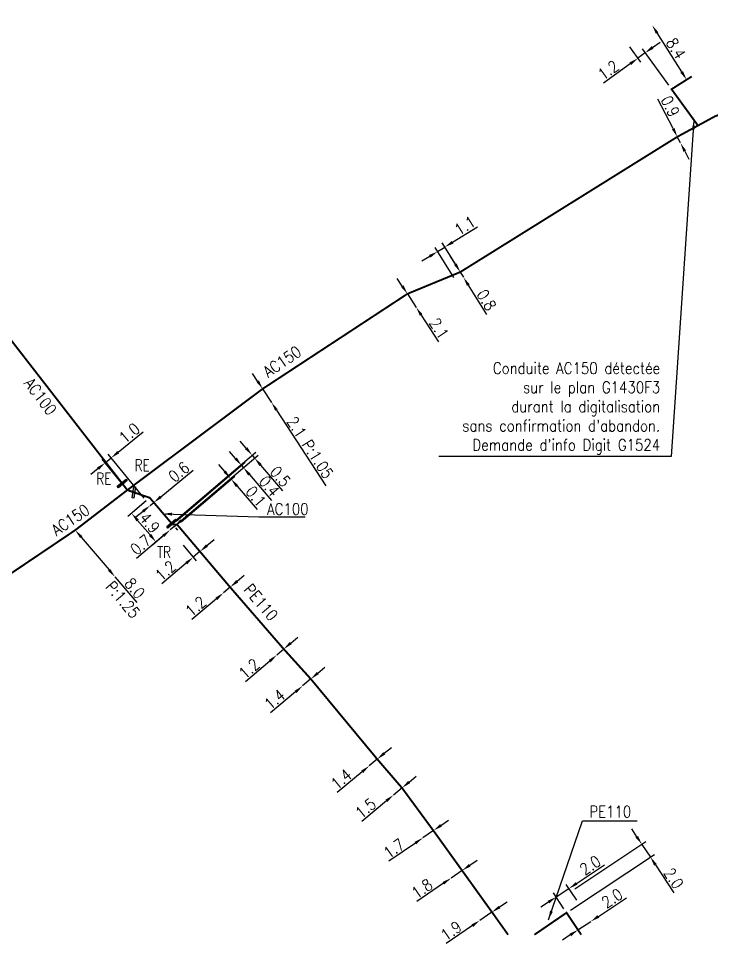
# Model space of a CAD drawing. Header units: millimetres. Extents: x 138998 to 140015, y 127998 to 129006.
# Drawn here: x 139124 to 139214.3, y 127998.9 to 128119.4 of the extents above; entities that cross this region are included whole.
import ezdxf
from ezdxf.enums import TextEntityAlignment as Align

# ---------------------------------------------------------------- set-up
doc = ezdxf.new("R2010")
doc.units = ezdxf.units.MM
doc.header["$PDMODE"] = 34
doc.linetypes.add('L_25_AP', pattern=[2000, 1000, 1000])
doc.linetypes.add('L_25_PE', pattern=[2000, 1000, 1000])
doc.layers.get('0').update_dxf_attribs({"linetype": 'CONTINUOUS'})
doc.layers.get('DEFPOINTS').update_dxf_attribs({"linetype": 'CONTINUOUS'})
doc.layers.add('L_150', color=1, linetype='CONTINUOUS')
doc.layers.add('L_340', color=7, linetype='CONTINUOUS')
doc.layers.add('L_150_NC', color=1, linetype='CONTINUOUS', plot=False)
doc.layers.add('No_Print', color=7, linetype='CONTINUOUS', plot=False)
doc.styles.add('G_ROMANS', font='ROMANS.SHX', dxfattribs={"width": 0.75})
doc.styles.get("Standard").update_dxf_attribs({"font": 'romans.shx', "width": 0.85})
doc.dimstyles.get("Standard").update_dxf_attribs({"dimtxt": 1.5, "dimasz": 1.2, "dimexe": 0.625, "dimexo": 0.625, "dimgap": 0.25, "dimtad": 1, "dimdec": 1, "dimzin": 0, "dimdsep": 46, "dimtxsty": 'Standard', "dimcen": -0.5, "dimadec": 0, "dimazin": 0, "dimtfac": 1, "dimtdec": 1, "dimtmove": 0, "dimatfit": 3, "dimfxl": 0, "dimtolj": 1, "dimtzin": 0, "dimarcsym": 0})

# ---------------------------------------------------------------- blocks, each defined once
blk = doc.blocks.new('*D119')
at = {"layer": 'DEFPOINTS', "color": 0, "linetype": 'Continuous', "transparency": 16777216}
for p in [(139151.55, 128045.29), (139150.68, 128044.55), (139150.68, 128044.55)]:
    blk.add_point(p, dxfattribs=at)
at = {"layer": 'L_150', "color": 0, "linetype": 'Continuous', "lineweight": -2, "transparency": 16777216}
for p, q in [((139152.47, 128046.07), (139153.38, 128046.84)), ((139151.55, 128045.29), (139150.68, 128044.55)), ((139149.76, 128043.77), (139146.56, 128041.07))]:
    blk.add_line(p, q, dxfattribs=at)
at = {"layer": 'L_150', "color": 0, "linetype": 'Continuous', "transparency": 16777216}
for points in [[(139152.34, 128046.22), (139152.6, 128045.91), (139151.55, 128045.29)], [(139149.63, 128043.93), (139149.89, 128043.62), (139150.68, 128044.55)]]:
    blk.add_solid(points, dxfattribs=at)
at = {"layer": 'L_150', "color": 0, "linetype": 'Continuous', "transparency": 16777216, "insert": (139147.06, 128042.79), "char_height": 1.5, "attachment_point": 5, "rotation": 40.2562}
blk.add_mtext('\\A1;1.2', dxfattribs=at)
blk = doc.blocks.new('*D120')
at = {"layer": 'DEFPOINTS', "color": 0, "linetype": 'Continuous', "transparency": 16777216}
for p in [(139173.96, 128019.13), (139172.85, 128018.21), (139172.85, 128018.21)]:
    blk.add_point(p, dxfattribs=at)
at = {"layer": 'L_150', "color": 0, "linetype": 'Continuous', "lineweight": -2, "transparency": 16777216}
for p, q in [((139174.89, 128019.9), (139175.81, 128020.67)), ((139173.96, 128019.13), (139172.85, 128018.21)), ((139171.92, 128017.44), (139168.7, 128014.77))]:
    blk.add_line(p, q, dxfattribs=at)
at = {"layer": 'L_150', "color": 0, "linetype": 'Continuous', "transparency": 16777216}
for points in [[(139174.76, 128020.05), (139175.02, 128019.75), (139173.96, 128019.13)], [(139171.8, 128017.6), (139172.05, 128017.29), (139172.85, 128018.21)]]:
    blk.add_solid(points, dxfattribs=at)
at = {"layer": 'L_150', "color": 0, "linetype": 'Continuous', "transparency": 16777216, "insert": (139169.21, 128016.49), "char_height": 1.5, "attachment_point": 5, "rotation": 39.6729}
blk.add_mtext('\\A1;1.5', dxfattribs=at)
blk = doc.blocks.new('*D121')
at = {"layer": 'DEFPOINTS', "color": 0, "linetype": 'Continuous', "transparency": 16777216}
for p in [(139178.05, 128013.57), (139176.69, 128012.63), (139176.69, 128012.63)]:
    blk.add_point(p, dxfattribs=at)
at = {"layer": 'L_150', "color": 0, "linetype": 'Continuous', "lineweight": -2, "transparency": 16777216}
for p, q in [((139179.03, 128014.25), (139180.02, 128014.93)), ((139178.05, 128013.57), (139176.69, 128012.63)), ((139175.7, 128011.95), (139172.25, 128009.57))]:
    blk.add_line(p, q, dxfattribs=at)
at = {"layer": 'L_150', "color": 0, "linetype": 'Continuous', "transparency": 16777216}
for points in [[(139178.92, 128014.41), (139179.15, 128014.09), (139178.05, 128013.57)], [(139175.59, 128012.11), (139175.81, 128011.79), (139176.69, 128012.63)]]:
    blk.add_solid(points, dxfattribs=at)
at = {"layer": 'L_150', "color": 0, "linetype": 'Continuous', "transparency": 16777216, "insert": (139172.91, 128011.24), "char_height": 1.5, "attachment_point": 5, "rotation": 34.5987}
blk.add_mtext('\\A1;1.7', dxfattribs=at)
blk = doc.blocks.new('*D122')
at = {"layer": 'DEFPOINTS', "color": 0, "linetype": 'Continuous', "transparency": 16777216}
for p in [(139185.69, 128002.94), (139184.12, 128001.87), (139184.12, 128001.87)]:
    blk.add_point(p, dxfattribs=at)
at = {"layer": 'L_150', "color": 0, "linetype": 'Continuous', "lineweight": -2, "transparency": 16777216}
for p, q in [((139186.68, 128003.62), (139187.67, 128004.29)), ((139185.69, 128002.94), (139184.12, 128001.87)), ((139183.13, 128001.19), (139179.72, 127998.86))]:
    blk.add_line(p, q, dxfattribs=at)
at = {"layer": 'L_150', "color": 0, "linetype": 'Continuous', "transparency": 16777216}
for points in [[(139186.56, 128003.78), (139186.79, 128003.45), (139185.69, 128002.94)], [(139183.01, 128001.35), (139183.24, 128001.02), (139184.12, 128001.87)]]:
    blk.add_solid(points, dxfattribs=at)
at = {"layer": 'L_150', "color": 0, "linetype": 'Continuous', "transparency": 16777216, "insert": (139180.36, 128000.51), "char_height": 1.5, "attachment_point": 5, "rotation": 34.3686}
blk.add_mtext('\\A1;1.9', dxfattribs=at)
blk = doc.blocks.new('*D123')
at = {"layer": 'DEFPOINTS', "color": 0, "linetype": 'Continuous', "transparency": 16777216}
for p in [(139181.79, 128008.37), (139180.35, 128007.38), (139180.35, 128007.38)]:
    blk.add_point(p, dxfattribs=at)
at = {"layer": 'L_150', "color": 0, "linetype": 'Continuous', "lineweight": -2, "transparency": 16777216}
for p, q in [((139182.78, 128009.05), (139183.77, 128009.72)), ((139181.79, 128008.37), (139180.35, 128007.38)), ((139179.36, 128006.7), (139175.9, 128004.34))]:
    blk.add_line(p, q, dxfattribs=at)
at = {"layer": 'L_150', "color": 0, "linetype": 'Continuous', "transparency": 16777216}
for points in [[(139182.67, 128009.21), (139182.89, 128008.88), (139181.79, 128008.37)], [(139179.24, 128006.87), (139179.47, 128006.54), (139180.35, 128007.38)]]:
    blk.add_solid(points, dxfattribs=at)
at = {"layer": 'L_150', "color": 0, "linetype": 'Continuous', "transparency": 16777216, "insert": (139176.57, 128006.01), "char_height": 1.5, "attachment_point": 5, "rotation": 34.3686}
blk.add_mtext('\\A1;1.8', dxfattribs=at)
blk = doc.blocks.new('*D124')
at = {"layer": 'DEFPOINTS', "color": 0, "linetype": 'Continuous', "transparency": 16777216}
for p in [(139205.23, 128011.78), (139195.98, 128005.65), (139195.41, 128002.87)]:
    blk.add_point(p, dxfattribs=at)
at = {"layer": 'L_150', "color": 0, "linetype": 'Continuous', "lineweight": -2, "transparency": 16777216}
for p, q in [((139204.57, 128012.78), (139203.9, 128013.78)), ((139196.5, 128005.99), (139205.75, 128012.13)), ((139205.23, 128011.78), (139206.34, 128010.11)), ((139195.93, 128003.22), (139206.86, 128010.46)), ((139207, 128009.11), (139209.41, 128005.47))]:
    blk.add_line(p, q, dxfattribs=at)
at = {"layer": 'L_150', "color": 0, "linetype": 'Continuous', "transparency": 16777216}
for points in [[(139204.73, 128012.89), (139204.4, 128012.67), (139205.23, 128011.78)], [(139207.17, 128009.23), (139206.83, 128009), (139206.34, 128010.11)]]:
    blk.add_solid(points, dxfattribs=at)
at = {"layer": 'L_150', "color": 0, "linetype": 'Continuous', "transparency": 16777216, "insert": (139209.37, 128007.35), "char_height": 1.5, "attachment_point": 5, "rotation": 303.547}
blk.add_mtext('\\A1;2.0', dxfattribs=at)
blk = doc.blocks.new('*D128')
at = {"layer": 'DEFPOINTS', "color": 0, "linetype": 'Continuous', "transparency": 16777216}
for p in [(139141.13, 128055.94), (139141.13, 128055.94), (139141.59, 128056.32)]:
    blk.add_point(p, dxfattribs=at)
at = {"layer": 'L_150', "color": 0, "linetype": 'Continuous', "lineweight": -2, "transparency": 16777216}
for p, q in [((139142.52, 128057.08), (139146.74, 128060.54)), ((139141.13, 128055.94), (139141.59, 128056.32)), ((139140.2, 128055.17), (139139.27, 128054.41))]:
    blk.add_line(p, q, dxfattribs=at)
at = {"layer": 'L_150', "color": 0, "linetype": 'Continuous', "transparency": 16777216}
for points in [[(139142.39, 128057.23), (139142.64, 128056.92), (139141.59, 128056.32)], [(139140.07, 128055.33), (139140.32, 128055.02), (139141.13, 128055.94)]]:
    blk.add_solid(points, dxfattribs=at)
at = {"layer": 'L_150', "color": 0, "linetype": 'Continuous', "transparency": 16777216, "insert": (139144.88, 128060.31), "char_height": 1.5, "attachment_point": 5, "rotation": 39.3697}
blk.add_mtext('\\A1;0.6', dxfattribs=at)
blk = doc.blocks.new('*D129')
at = {"layer": 'DEFPOINTS', "color": 0, "linetype": 'Continuous', "transparency": 16777216}
for p in [(139145.01, 128051.24), (139145.88, 128051.99), (139146.74, 128049.2)]:
    blk.add_point(p, dxfattribs=at)
at = {"layer": 'L_150', "color": 0, "linetype": 'Continuous', "lineweight": -2, "transparency": 16777216}
for p, q in [((139146.29, 128051.51), (139148.02, 128049.46)), ((139148.53, 128050.71), (139149.45, 128051.49)), ((139145.41, 128050.77), (139147.14, 128048.72)), ((139147.62, 128049.94), (139146.74, 128049.2)), ((139145.82, 128048.42), (139142.63, 128045.71))]:
    blk.add_line(p, q, dxfattribs=at)
at = {"layer": 'L_150', "color": 0, "linetype": 'Continuous', "transparency": 16777216}
for points in [[(139148.4, 128050.87), (139148.66, 128050.56), (139147.62, 128049.94)], [(139145.7, 128048.57), (139145.95, 128048.27), (139146.74, 128049.2)]]:
    blk.add_solid(points, dxfattribs=at)
at = {"layer": 'L_150', "color": 0, "linetype": 'Continuous', "transparency": 16777216, "insert": (139143.12, 128047.44), "char_height": 1.5, "attachment_point": 5, "rotation": 40.2562}
blk.add_mtext('\\A1;1.2', dxfattribs=at)
blk = doc.blocks.new('*D130')
at = {"layer": 'DEFPOINTS', "color": 0, "linetype": 'Continuous', "transparency": 16777216}
for p in [(139151.62, 128059.45), (139144.67, 128053.42), (139143.73, 128052.75)]:
    blk.add_point(p, dxfattribs=at)
at = {"layer": 'L_150', "color": 0, "linetype": 'Continuous', "lineweight": -2, "transparency": 16777216}
for p, q in [((139150.84, 128060.37), (139150.06, 128061.28)), ((139144.21, 128053.15), (139152.1, 128059.86)), ((139145.15, 128053.82), (139152.16, 128059.78)), ((139151.62, 128059.45), (139151.68, 128059.38)), ((139152.46, 128058.46), (139155.06, 128055.41))]:
    blk.add_line(p, q, dxfattribs=at)
at = {"layer": 'L_150', "color": 0, "linetype": 'Continuous', "transparency": 16777216}
for points in [[(139150.99, 128060.5), (139150.69, 128060.24), (139151.62, 128059.45)], [(139152.61, 128058.59), (139152.31, 128058.33), (139151.68, 128059.38)]]:
    blk.add_solid(points, dxfattribs=at)
at = {"layer": 'L_150', "color": 0, "linetype": 'Continuous', "transparency": 16777216, "insert": (139154.91, 128057.13), "char_height": 1.5, "attachment_point": 5, "rotation": 310.369}
blk.add_mtext('\\A1;0.1', dxfattribs=at)
blk = doc.blocks.new('*D131')
at = {"layer": 'DEFPOINTS', "color": 0, "linetype": 'Continuous', "transparency": 16777216}
for p in [(139153.29, 128060.87), (139144.03, 128053.5), (139143.73, 128052.75)]:
    blk.add_point(p, dxfattribs=at)
at = {"layer": 'L_150', "color": 0, "linetype": 'Continuous', "lineweight": -2, "transparency": 16777216}
for p, q in [((139152.27, 128062.08), (139151.49, 128062.99)), ((139144.21, 128053.15), (139153.77, 128061.28)), ((139144.51, 128053.9), (139153.52, 128061.57)), ((139153.04, 128061.16), (139153.29, 128060.87)), ((139154.07, 128059.96), (139156.94, 128056.58))]:
    blk.add_line(p, q, dxfattribs=at)
at = {"layer": 'L_150', "color": 0, "linetype": 'Continuous', "transparency": 16777216}
for points in [[(139152.42, 128062.2), (139152.11, 128061.95), (139153.04, 128061.16)], [(139154.22, 128060.09), (139153.91, 128059.83), (139153.29, 128060.87)]]:
    blk.add_solid(points, dxfattribs=at)
at = {"layer": 'L_150', "color": 0, "linetype": 'Continuous', "transparency": 16777216, "insert": (139156.65, 128058.46), "char_height": 1.5, "attachment_point": 5, "rotation": 310.369}
blk.add_mtext('\\A1;0.4', dxfattribs=at)
blk = doc.blocks.new('*D132')
at = {"layer": 'DEFPOINTS', "color": 0, "linetype": 'Continuous', "transparency": 16777216}
for p in [(139154.75, 128062.11), (139143.94, 128053.58), (139143.73, 128052.75)]:
    blk.add_point(p, dxfattribs=at)
at = {"layer": 'L_340', "color": 0, "linetype": 'Continuous', "lineweight": -2, "transparency": 16777216}
for p, q in [((139153.64, 128063.41), (139152.87, 128064.32)), ((139144.42, 128053.99), (139154.9, 128062.9)), ((139144.21, 128053.15), (139155.22, 128062.52)), ((139154.42, 128062.5), (139154.75, 128062.11)), ((139155.52, 128061.2), (139158.36, 128057.87))]:
    blk.add_line(p, q, dxfattribs=at)
at = {"layer": 'L_340', "color": 0, "linetype": 'Continuous', "transparency": 16777216}
for points in [[(139153.8, 128063.54), (139153.49, 128063.28), (139154.42, 128062.5)], [(139155.68, 128061.33), (139155.37, 128061.07), (139154.75, 128062.11)]]:
    blk.add_solid(points, dxfattribs=at)
at = {"layer": 'L_340', "color": 0, "linetype": 'Continuous', "transparency": 16777216, "insert": (139158.09, 128059.72), "char_height": 1.5, "attachment_point": 5, "rotation": 310.369}
blk.add_mtext('\\A1;0.5', dxfattribs=at)
blk = doc.blocks.new('*D133')
at = {"layer": 'DEFPOINTS', "color": 0, "linetype": 'Continuous', "transparency": 16777216}
for p in [(139157.63, 128036.45), (139157.63, 128036.45), (139158.54, 128037.23)]:
    blk.add_point(p, dxfattribs=at)
at = {"layer": 'L_150', "color": 0, "linetype": 'Continuous', "lineweight": -2, "transparency": 16777216}
for p, q in [((139159.45, 128038.01), (139160.36, 128038.79)), ((139158.54, 128037.23), (139157.63, 128036.45)), ((139156.72, 128035.67), (139153.54, 128032.94))]:
    blk.add_line(p, q, dxfattribs=at)
at = {"layer": 'L_150', "color": 0, "linetype": 'Continuous', "transparency": 16777216}
for points in [[(139159.32, 128038.16), (139159.58, 128037.86), (139158.54, 128037.23)], [(139156.59, 128035.82), (139156.85, 128035.51), (139157.63, 128036.45)]]:
    blk.add_solid(points, dxfattribs=at)
at = {"layer": 'L_150', "color": 0, "linetype": 'Continuous', "transparency": 16777216, "insert": (139154.02, 128034.67), "char_height": 1.5, "attachment_point": 5, "rotation": 40.6332}
blk.add_mtext('\\A1;1.2', dxfattribs=at)
blk = doc.blocks.new('*D134')
at = {"layer": 'DEFPOINTS', "color": 0, "linetype": 'Continuous', "transparency": 16777216}
for p in [(139162.07, 128033.33), (139161, 128032.42), (139161, 128032.42)]:
    blk.add_point(p, dxfattribs=at)
at = {"layer": 'L_150', "color": 0, "linetype": 'Continuous', "lineweight": -2, "transparency": 16777216}
for p, q in [((139162.99, 128034.1), (139163.9, 128034.87)), ((139162.07, 128033.33), (139161, 128032.42)), ((139160.08, 128031.65), (139156.83, 128028.91))]:
    blk.add_line(p, q, dxfattribs=at)
at = {"layer": 'L_150', "color": 0, "linetype": 'Continuous', "transparency": 16777216}
for points in [[(139162.86, 128034.25), (139163.11, 128033.95), (139162.07, 128033.33)], [(139159.95, 128031.8), (139160.21, 128031.5), (139161, 128032.42)]]:
    blk.add_solid(points, dxfattribs=at)
at = {"layer": 'L_150', "color": 0, "linetype": 'Continuous', "transparency": 16777216, "insert": (139157.35, 128030.66), "char_height": 1.5, "attachment_point": 5, "rotation": 40.0876}
blk.add_mtext('\\A1;1.4', dxfattribs=at)
blk = doc.blocks.new('*D135')
at = {"layer": 'DEFPOINTS', "color": 0, "linetype": 'Continuous', "transparency": 16777216}
for p in [(139169.69, 128022.01), (139169.69, 128022.01), (139170.73, 128022.88)]:
    blk.add_point(p, dxfattribs=at)
at = {"layer": 'L_150', "color": 0, "linetype": 'Continuous', "lineweight": -2, "transparency": 16777216}
for p, q in [((139171.65, 128023.65), (139172.57, 128024.41)), ((139170.73, 128022.88), (139169.69, 128022.01)), ((139168.77, 128021.25), (139165.5, 128018.53))]:
    blk.add_line(p, q, dxfattribs=at)
at = {"layer": 'L_150', "color": 0, "linetype": 'Continuous', "transparency": 16777216}
for points in [[(139171.52, 128023.8), (139171.78, 128023.49), (139170.73, 128022.88)], [(139168.64, 128021.4), (139168.9, 128021.09), (139169.69, 128022.01)]]:
    blk.add_solid(points, dxfattribs=at)
at = {"layer": 'L_150', "color": 0, "linetype": 'Continuous', "transparency": 16777216, "insert": (139166.03, 128020.27), "char_height": 1.5, "attachment_point": 5, "rotation": 39.7721}
blk.add_mtext('\\A1;1.4', dxfattribs=at)
blk = doc.blocks.new('*D136')
at = {"layer": 'DEFPOINTS', "color": 0, "linetype": 'Continuous', "transparency": 16777216}
for p in [(139195.72, 128006.02), (139197.08, 128003.98), (139195.41, 128002.87)]:
    blk.add_point(p, dxfattribs=at)
at = {"layer": 'L_150', "color": 0, "linetype": 'Continuous', "lineweight": -2, "transparency": 16777216}
for p, q in [((139196.72, 128006.69), (139200.37, 128009.1)), ((139196.74, 128004.5), (139195.38, 128006.55)), ((139195.07, 128003.39), (139193.71, 128005.44)), ((139194.06, 128004.92), (139195.72, 128006.02)), ((139193.06, 128004.26), (139192.06, 128003.59))]:
    blk.add_line(p, q, dxfattribs=at)
at = {"layer": 'L_150', "color": 0, "linetype": 'Continuous', "transparency": 16777216}
for points in [[(139196.61, 128006.85), (139196.84, 128006.52), (139195.72, 128006.02)], [(139192.95, 128004.42), (139193.17, 128004.09), (139194.06, 128004.92)]]:
    blk.add_solid(points, dxfattribs=at)
at = {"layer": 'L_150', "color": 0, "linetype": 'Continuous', "transparency": 16777216, "insert": (139198.49, 128009.06), "char_height": 1.5, "attachment_point": 5, "rotation": 33.5412}
blk.add_mtext('\\A1;2.0', dxfattribs=at)
blk = doc.blocks.new('*D137')
at = {"layer": 'DEFPOINTS', "color": 0, "linetype": 'Continuous', "transparency": 16777216}
for p in [(139198.57, 128001.73), (139198.57, 128001.73), (139196.9, 128000.63)]:
    blk.add_point(p, dxfattribs=at)
at = {"layer": 'L_150', "color": 0, "linetype": 'Continuous', "lineweight": -2, "transparency": 16777216}
for p, q in [((139199.57, 128002.39), (139203.22, 128004.79)), ((139196.9, 128000.63), (139198.57, 128001.73)), ((139195.9, 127999.97), (139194.9, 127999.31))]:
    blk.add_line(p, q, dxfattribs=at)
at = {"layer": 'L_150', "color": 0, "linetype": 'Continuous', "transparency": 16777216}
for points in [[(139199.46, 128002.56), (139199.68, 128002.22), (139198.57, 128001.73)], [(139195.79, 128000.14), (139196.01, 127999.8), (139196.9, 128000.63)]]:
    blk.add_solid(points, dxfattribs=at)
at = {"layer": 'L_150', "color": 0, "linetype": 'Continuous', "transparency": 16777216, "insert": (139201.35, 128004.76), "char_height": 1.5, "attachment_point": 5, "rotation": 33.3866}
blk.add_mtext('\\A1;2.0', dxfattribs=at)
blk = doc.blocks.new('*D503')
at = {"layer": 'DEFPOINTS', "color": 0, "linetype": 'Continuous', "transparency": 16777216}
for p in [(139136.04, 128062.14), (139137.75, 128058.47), (139140.74, 128056.4)]:
    blk.add_point(p, dxfattribs=at)
at = {"layer": 'L_150', "color": 0, "linetype": 'Continuous', "lineweight": -2, "transparency": 16777216}
for p, q in [((139136.96, 128062.9), (139140.2, 128065.56)), ((139137.36, 128058.95), (139134.87, 128061.99)), ((139135.26, 128061.5), (139136.04, 128062.14)), ((139140.35, 128056.89), (139135.64, 128062.62)), ((139134.34, 128060.74), (139133.41, 128059.98))]:
    blk.add_line(p, q, dxfattribs=at)
at = {"layer": 'L_150', "color": 0, "linetype": 'Continuous', "transparency": 16777216}
for points in [[(139136.84, 128063.05), (139137.09, 128062.74), (139136.04, 128062.14)], [(139134.21, 128060.9), (139134.46, 128060.59), (139135.26, 128061.5)]]:
    blk.add_solid(points, dxfattribs=at)
at = {"layer": 'L_150', "color": 0, "linetype": 'Continuous', "transparency": 16777216, "insert": (139138.41, 128065.38), "char_height": 1.5, "attachment_point": 5, "rotation": 39.3697}
blk.add_mtext('\\A1;1.0', dxfattribs=at)
blk = doc.blocks.new('*D504')
at = {"layer": 'DEFPOINTS', "color": 0, "linetype": 'Continuous', "transparency": 16777216}
for p in [(139144.02, 128053.49), (139143.73, 128052.75), (139143.93, 128052.52)]:
    blk.add_point(p, dxfattribs=at)
at = {"layer": 'L_150', "color": 0, "linetype": 'Continuous', "lineweight": -2, "transparency": 16777216}
for p, q in [((139145.18, 128053.98), (139146.09, 128054.76)), ((139143.52, 128053), (139143.33, 128053.22)), ((139144.26, 128053.2), (139143.73, 128052.75)), ((139144.43, 128053.01), (139144.67, 128052.73)), ((139142.82, 128051.97), (139139.34, 128049.02))]:
    blk.add_line(p, q, dxfattribs=at)
at = {"layer": 'L_150', "color": 0, "linetype": 'Continuous', "transparency": 16777216}
for points in [[(139145.05, 128054.13), (139145.31, 128053.83), (139144.26, 128053.2)], [(139142.69, 128052.12), (139142.95, 128051.82), (139143.73, 128052.75)]]:
    blk.add_solid(points, dxfattribs=at)
at = {"layer": 'L_150', "color": 0, "linetype": 'Continuous', "transparency": 16777216, "insert": (139139.9, 128050.81), "char_height": 1.5, "attachment_point": 5, "rotation": 40.369}
blk.add_mtext('\\A1;0.7', dxfattribs=at)
blk = doc.blocks.new('L_340_19')
at = {"linetype": 'Continuous'}
blk.add_hatch(color=0, dxfattribs=at).paths.add_polyline_path([(0.125, 0.75), (-0.125, 0.75), (-0.125, -0.75), (0.125, -0.75)])
at = {"color": 0, "linetype": 'Continuous'}
blk.add_lwpolyline([(-0.125, 0.75), (0.125, 0.75), (0.125, -0.75), (-0.125, -0.75)], close=True, dxfattribs=at)
at = {"color": 0, "linetype": 'Continuous', "style": 'G_ROMANS', "width": 0.75}
for tag, height, flags, p in [('TR', 1.5, 8, (0, 3)), ('DEF_LEG', 1.2, 3, (0, -5)), ('DEF_COUP', 1.2, 3, (0, -7.5)), ('DEF_TYPE', 1.2, 3, (0, -10))]:
    blk.add_attdef(tag, text='', height=height, dxfattribs=dict(at, flags=flags)).set_placement(p, align=Align.MIDDLE)
blk = doc.blocks.new('L_340_20')
at = {"linetype": 'Continuous'}
blk.add_hatch(color=0, dxfattribs=at).paths.add_polyline_path([(0.125, 0.75), (-0.125, 0.75), (-0.125, -0.75), (0.125, -0.75)])
at = {"color": 0, "linetype": 'Continuous'}
blk.add_lwpolyline([(-0.125, 0.75), (0.125, 0.75), (0.125, -0.75), (-0.125, -0.75)], close=True, dxfattribs=at)
at = {"color": 0, "linetype": 'Continuous', "width": 0.75}
for tag, height, flags, p in [('RE', 1.5, 8, (0, 3)), ('DEF_LEG', 1.2, 3, (0, -5)), ('DEF_COUP', 1.2, 3, (0, -7.5)), ('DEF_TYPE', 1.2, 3, (0, -10))]:
    blk.add_attdef(tag, text='', height=height, dxfattribs=dict(at, flags=flags)).set_placement(p, align=Align.MIDDLE)
blk = doc.blocks.new('*D505')
at = {"layer": 'DEFPOINTS', "color": 0, "linetype": 'Continuous', "transparency": 16777216}
for p in [(139141.08, 128056.94), (139143.73, 128052.76), (139141.89, 128051.19)]:
    blk.add_point(p, dxfattribs=at)
at = {"layer": 'L_150', "color": 0, "linetype": 'Continuous', "lineweight": -2, "transparency": 16777216}
for p, q in [((139140.6, 128056.53), (139138.23, 128054.5)), ((139139.49, 128054), (139141.11, 128052.1)), ((139143.26, 128052.35), (139141.42, 128050.78))]:
    blk.add_line(p, q, dxfattribs=at)
at = {"layer": 'L_150', "color": 0, "linetype": 'Continuous', "transparency": 16777216}
for points in [[(139139.64, 128054.13), (139139.34, 128053.87), (139138.71, 128054.91)], [(139141.27, 128052.23), (139140.96, 128051.97), (139141.89, 128051.19)]]:
    blk.add_solid(points, dxfattribs=at)
at = {"layer": 'L_150', "color": 0, "linetype": 'Continuous', "transparency": 16777216, "insert": (139141.06, 128053.7), "char_height": 1.5, "attachment_point": 5, "rotation": 310.5345}
blk.add_mtext('\\A1;4.9', dxfattribs=at)
blk = doc.blocks.new('*D510')
at = {"layer": 'DEFPOINTS', "color": 0, "linetype": 'Continuous', "transparency": 16777216}
for p in [(139131.36, 128052.73), (139136.54, 128046.64), (139136.54, 128046.64)]:
    blk.add_point(p, dxfattribs=at)
at = {"layer": 'L_150', "color": 0, "linetype": 'Continuous', "lineweight": -2, "transparency": 16777216}
for p, q in [((139132.14, 128051.82), (139135.77, 128047.55)), ((139136.54, 128046.64), (139139.38, 128043.31))]:
    blk.add_line(p, q, dxfattribs=at)
at = {"layer": 'L_150', "color": 0, "linetype": 'Continuous', "transparency": 16777216}
for points in [[(139132.29, 128051.95), (139131.99, 128051.69), (139131.36, 128052.73)], [(139135.92, 128047.68), (139135.62, 128047.42), (139136.54, 128046.64)]]:
    blk.add_solid(points, dxfattribs=at)
at = {"layer": 'L_150', "color": 0, "linetype": 'Continuous', "transparency": 16777216, "insert": (139139.11, 128045.16), "char_height": 1.5, "attachment_point": 5, "rotation": 310.369}
blk.add_mtext('\\A1;8.0', dxfattribs=at)
blk = doc.blocks.new('*D511')
at = {"layer": 'DEFPOINTS', "color": 0, "linetype": 'Continuous', "transparency": 16777216}
for p in [(139155.79, 128071.14), (139156.94, 128069.38), (139156.94, 128069.38)]:
    blk.add_point(p, dxfattribs=at)
at = {"layer": 'L_150', "color": 0, "linetype": 'Continuous', "lineweight": -2, "transparency": 16777216}
for p, q in [((139155.14, 128072.15), (139154.48, 128073.15)), ((139155.79, 128071.14), (139156.94, 128069.38)), ((139157.6, 128068.38), (139164.04, 128058.52))]:
    blk.add_line(p, q, dxfattribs=at)
at = {"layer": 'L_150', "color": 0, "linetype": 'Continuous', "transparency": 16777216}
for points in [[(139155.3, 128072.26), (139154.97, 128072.04), (139155.79, 128071.14)], [(139157.76, 128068.49), (139157.43, 128068.27), (139156.94, 128069.38)]]:
    blk.add_solid(points, dxfattribs=at)
at = {"layer": 'L_150', "color": 0, "linetype": 'Continuous', "transparency": 16777216, "insert": (139161.98, 128063.49), "char_height": 1.5, "attachment_point": 5, "rotation": 303.1643}
blk.add_mtext('\\A1;2.1 P:1.05', dxfattribs=at)
blk = doc.blocks.new('*D512')
at = {"layer": 'DEFPOINTS', "color": 0, "linetype": 'Continuous', "transparency": 16777216}
for p in [(139174.66, 128083.52), (139175.81, 128081.76), (139175.81, 128081.76)]:
    blk.add_point(p, dxfattribs=at)
at = {"layer": 'L_150', "color": 0, "linetype": 'Continuous', "lineweight": -2, "transparency": 16777216}
for p, q in [((139174, 128084.53), (139173.34, 128085.53)), ((139174.66, 128083.52), (139175.81, 128081.76)), ((139176.46, 128080.76), (139178.73, 128077.29))]:
    blk.add_line(p, q, dxfattribs=at)
at = {"layer": 'L_150', "color": 0, "linetype": 'Continuous', "transparency": 16777216}
for points in [[(139174.17, 128084.64), (139173.83, 128084.42), (139174.66, 128083.52)], [(139176.63, 128080.87), (139176.29, 128080.65), (139175.81, 128081.76)]]:
    blk.add_solid(points, dxfattribs=at)
at = {"layer": 'L_150', "color": 0, "linetype": 'Continuous', "transparency": 16777216, "insert": (139178.8, 128079.01), "char_height": 1.5, "attachment_point": 5, "rotation": 303.1642}
blk.add_mtext('\\A1;2.1', dxfattribs=at)
blk = doc.blocks.new('*D513')
at = {"layer": 'DEFPOINTS', "color": 0, "linetype": 'Continuous', "transparency": 16777216}
for p in [(139178.6, 128089.04), (139181.55, 128086.36), (139181.04, 128085.1)]:
    blk.add_point(p, dxfattribs=at)
at = {"layer": 'L_150', "color": 0, "linetype": 'Continuous', "lineweight": -2, "transparency": 16777216}
for p, q in [((139180.55, 128090.25), (139183.81, 128092.27)), ((139180.71, 128085.64), (139178.27, 128089.57)), ((139178.6, 128089.04), (139179.53, 128089.62)), ((139181.22, 128086.9), (139179.2, 128090.15)), ((139177.58, 128088.41), (139176.56, 128087.78))]:
    blk.add_line(p, q, dxfattribs=at)
at = {"layer": 'L_150', "color": 0, "linetype": 'Continuous', "transparency": 16777216}
for points in [[(139180.45, 128090.42), (139180.66, 128090.08), (139179.53, 128089.62)], [(139177.47, 128088.58), (139177.68, 128088.24), (139178.6, 128089.04)]]:
    blk.add_solid(points, dxfattribs=at)
at = {"layer": 'L_150', "color": 0, "linetype": 'Continuous', "transparency": 16777216, "insert": (139182.16, 128092.42), "char_height": 1.5, "attachment_point": 5, "rotation": 31.7834}
blk.add_mtext('\\A1;1.1', dxfattribs=at)
blk = doc.blocks.new('*D514')
at = {"layer": 'DEFPOINTS', "color": 0, "linetype": 'Continuous', "transparency": 16777216}
for p in [(139181.55, 128086.36), (139181.97, 128085.68), (139181.97, 128085.68)]:
    blk.add_point(p, dxfattribs=at)
at = {"layer": 'L_150', "color": 0, "linetype": 'Continuous', "lineweight": -2, "transparency": 16777216}
for p, q in [((139180.92, 128087.38), (139180.29, 128088.4)), ((139181.55, 128086.36), (139181.97, 128085.68)), ((139182.6, 128084.66), (139184.97, 128080.85))]:
    blk.add_line(p, q, dxfattribs=at)
at = {"layer": 'L_150', "color": 0, "linetype": 'Continuous', "transparency": 16777216}
for points in [[(139181.09, 128087.49), (139180.75, 128087.28), (139181.55, 128086.36)], [(139182.77, 128084.77), (139182.43, 128084.56), (139181.97, 128085.68)]]:
    blk.add_solid(points, dxfattribs=at)
at = {"layer": 'L_150', "color": 0, "linetype": 'Continuous', "transparency": 16777216, "insert": (139184.98, 128082.72), "char_height": 1.5, "attachment_point": 5, "rotation": 301.7834}
blk.add_mtext('\\A1;0.8', dxfattribs=at)
blk = doc.blocks.new('*D515')
at = {"layer": 'DEFPOINTS', "color": 0, "linetype": 'Continuous', "transparency": 16777216}
for p in [(139209.85, 128103.99), (139210.26, 128103.19), (139210.26, 128103.19)]:
    blk.add_point(p, dxfattribs=at)
at = {"layer": 'L_150', "color": 0, "linetype": 'Continuous', "lineweight": -2, "transparency": 16777216}
for p, q in [((139209.3, 128105.06), (139207.33, 128108.89)), ((139210.26, 128103.19), (139209.85, 128103.99)), ((139210.81, 128102.12), (139211.36, 128101.06))]:
    blk.add_line(p, q, dxfattribs=at)
at = {"layer": 'L_150', "color": 0, "linetype": 'Continuous', "transparency": 16777216}
for points in [[(139209.48, 128105.15), (139209.13, 128104.97), (139209.85, 128103.99)], [(139210.99, 128102.22), (139210.64, 128102.03), (139210.26, 128103.19)]]:
    blk.add_solid(points, dxfattribs=at)
at = {"layer": 'L_150', "color": 0, "linetype": 'Continuous', "transparency": 16777216, "insert": (139208.93, 128107.97), "char_height": 1.5, "attachment_point": 5, "rotation": 297.2389}
blk.add_mtext('\\A1;0.9', dxfattribs=at)
blk = doc.blocks.new('*D517')
at = {"layer": 'DEFPOINTS', "color": 0, "linetype": 'Continuous', "transparency": 16777216}
for p in [(139203.23, 128116.23), (139204.69, 128114.22), (139209.1, 128110.19)]:
    blk.add_point(p, dxfattribs=at)
at = {"layer": 'L_150_NC', "color": 0, "linetype": 'Continuous', "lineweight": -2, "transparency": 16777216}
for p, q in [((139206.63, 128115.63), (139207.6, 128116.34)), ((139203.6, 128115.73), (139205.05, 128113.72)), ((139205.66, 128114.93), (139204.69, 128114.22)), ((139208.73, 128110.7), (139205.29, 128115.44)), ((139203.72, 128113.52), (139200.22, 128110.98))]:
    blk.add_line(p, q, dxfattribs=at)
at = {"layer": 'L_150_NC', "color": 0, "linetype": 'Continuous', "transparency": 16777216}
for points in [[(139206.51, 128115.8), (139206.75, 128115.47), (139205.66, 128114.93)], [(139203.6, 128113.68), (139203.83, 128113.36), (139204.69, 128114.22)]]:
    blk.add_solid(points, dxfattribs=at)
at = {"layer": 'L_150_NC', "color": 0, "linetype": 'Continuous', "transparency": 16777216, "insert": (139200.84, 128112.67), "char_height": 1.5, "attachment_point": 5, "rotation": 35.9706}
blk.add_mtext('\\A1;1.2', dxfattribs=at)
blk = doc.blocks.new('*D518')
at = {"layer": 'DEFPOINTS', "color": 0, "linetype": 'Continuous', "transparency": 16777216}
for p in [(139206.57, 128118.53), (139206.57, 128118.53), (139211.06, 128111.43)]:
    blk.add_point(p, dxfattribs=at)
at = {"layer": 'L_150_NC', "color": 0, "linetype": 'Continuous', "lineweight": -2, "transparency": 16777216}
blk.add_line((139210.42, 128112.44), (139207.21, 128117.52), dxfattribs=at)
at = {"layer": 'L_150_NC', "color": 0, "linetype": 'Continuous', "transparency": 16777216}
for points in [[(139207.38, 128117.62), (139207.05, 128117.41), (139206.57, 128118.53)], [(139210.59, 128112.55), (139210.25, 128112.34), (139211.06, 128111.43)]]:
    blk.add_solid(points, dxfattribs=at)
at = {"layer": 'L_150_NC', "color": 0, "linetype": 'Continuous', "transparency": 16777216, "insert": (139209.66, 128115.51), "char_height": 1.5, "attachment_point": 5, "rotation": 302.2742}
blk.add_mtext('\\A1;8.4', dxfattribs=at)

msp = doc.modelspace()

# ---------------------------------------------------------------- linework, layer by layer
at = {"layer": 'L_150', "linetype": 'L_25_AP', "const_width": 0.25, "flags": 128}
msp.add_lwpolyline([(139143.86, 128053.68), (139141.08, 128056.94), (139138.15, 128057.95), (139123.29, 128077.11), (139099.77, 128107.11), (139086.95, 128123.89), (139076.63, 128138.53), (139062.23, 128160.06), (139049.73, 128178.6), (139041.52, 128190.56), (139037.66, 128196.05), (139026.24, 128213.6), (139003.98, 128246.61), (139000, 128252.56)], dxfattribs=at)
at = {"layer": 'L_150', "linetype": 'L_25_AP', "flags": 128}
msp.add_lwpolyline([(139237.95, 128115.43, 0.25, 0.25, 0), (139232.07, 128113.19, 0.25, 0.25, 0), (139223.25, 128109.93, 0.25, 0.25, 0), (139218.94, 128108.19, 0.25, 0.25, 0), (139214.78, 128106.67, 0.25, 0.25, 0), (139212.98, 128105.69, 0.25, 0.25, 0), (139212.23, 128105.28, 0.25, 0.25, 0), (139209.85, 128103.99, 0.25, 0.25, 0), (139181.55, 128086.36, 0.25, 0.25, 0), (139174.66, 128083.52, 0.25, 0.25, 0), (139155.79, 128071.14, 0.25, 0.25, 0), (139155.79, 128071.14, 0.25, 0.25, 0), (139155.79, 128071.14, 0.25, 0.25, 0), (139138.15, 128057.95, 0.25, 0.25, 0), (139131.36, 128052.73, 0.25, 0.25, 0), (139113.41, 128040.63, 0.25, 0.25, 0), (139112.31, 128039.88, 0.25, 0.25, 0), (139102.58, 128027.58, 0.25, 0.25, 0), (139094.32, 128014, 0.25, 0.25, 0), (139092.14, 128010.44, 0.25, 0.25, 0), (139088.26, 128000, 0, 0, 0)], format="xyseb", dxfattribs=at)
at = {"layer": 'L_150', "linetype": 'L_25_PE', "const_width": 0.25, "flags": 128}
for points in [[(139144.02, 128053.49), (139144.02, 128053.49), (139144.67, 128053.42), (139145.88, 128051.99), (139151.55, 128045.29), (139158.54, 128037.23), (139158.54, 128037.23), (139162.07, 128033.33), (139170.73, 128022.88), (139173.96, 128019.13), (139178.05, 128013.57), (139181.79, 128008.37), (139185.69, 128002.94), (139187.79, 128000)], [(139197.33, 128000), (139196.9, 128000.63), (139195.41, 128002.87), (139195.41, 128002.87), (139191.22, 128000)]]:
    msp.add_lwpolyline(points, dxfattribs=at)
at = {"layer": 'L_150_NC', "linetype": 'L_25_AP', "const_width": 0.25, "flags": 128}
msp.add_lwpolyline([(139212.53, 128105.47), (139209.1, 128110.19), (139209.1, 128110.19), (139211.06, 128111.43), (139211.73, 128111.85)], dxfattribs=at)

# ---------------------------------------------------------------- block references
at = {"layer": 'L_340'}
ref = msp.add_blockref('L_340_20', (139139, 128057.66), dxfattribs=dict(at, rotation=351.4089871344914))
ref.add_attrib('RE', 'RE', dxfattribs={"layer": '0', "color": 0, "linetype": 'Continuous', "height": 1.5, "width": 0.75, "flags": 8}).set_placement((139140.09, 128061.18), align=Align.MIDDLE)
ref = msp.add_blockref('L_340_20', (139137.48, 128058.82), dxfattribs=dict(at, rotation=309.3697483677758))
ref.add_attrib('RE', 'RE', dxfattribs={"layer": '0', "color": 0, "linetype": 'Continuous', "height": 1.5, "oblique": 360, "width": 0.75, "flags": 8}).set_placement((139135.09, 128059.44), align=Align.MIDDLE)
ref = msp.add_blockref('L_340_19', (139143.94, 128053.58), dxfattribs=dict(at, rotation=310.369013597656))
ref.add_attrib('TR', 'TR', dxfattribs={"layer": '0', "color": 0, "linetype": 'Continuous', "height": 1.5, "width": 0.75, "flags": 8}).set_placement((139142.94, 128049.86), align=Align.MIDDLE)

# ---------------------------------------------------------------- texts
at = {"layer": 'L_150', "linetype": 'Continuous', "width": 0.85}
for s, rotation, p in [('AC150', 34.3853, (139158.33, 128074.7)), ('AC100', 307.0573, (139126.83, 128070.14)), ('AC150', 34.3892, (139130.74, 128054.07)), ('PE110', 310.2562, (139155.56, 128043.32))]:
    msp.add_text(s, height=1.5, rotation=rotation, dxfattribs=at).set_placement(p, align=Align.MIDDLE)
at = {"layer": 'L_150', "linetype": 'Continuous', "char_height": 1.5, "attachment_point": 7}
for s, insert in [('AC100', (139156.37, 128054.72)), ('\\A1;PE110', (139198.38, 128015.29))]:
    msp.add_mtext(s, dxfattribs=dict(at, insert=insert))
at = {"layer": 'L_150', "linetype": 'Continuous', "insert": (139135.21, 128045.29), "char_height": 1.5, "attachment_point": 7, "rotation": 310.369}
msp.add_mtext('P:1.25', dxfattribs=at)
at = {"layer": 'No_Print', "linetype": 'Continuous', "insert": (139207.61, 128062.59), "char_height": 1.5, "attachment_point": 9}
msp.add_mtext("\\PConduite AC150 détectée\\Psur le plan G1430F3\\Pdurant la digitalisation\\Psans confirmation d'abandon.\\PDemande d'info Digit G1524", dxfattribs=at)

# ---------------------------------------------------------------- dimensions: what is measured, and where the dimension line sits
at = {"layer": 'L_150', "linetype": 'Continuous'}
for base, p1, p2, angle, picture, middle in [((139210.26, 128103.19), (139209.85, 128103.99), (139210.26, 128103.19), 117.2389, '*D515', (139208.04, 128107.51)), ((139178.6, 128089.04), (139181.55, 128086.36), (139181.04, 128085.1), 31.7834, '*D513', (139182.69, 128091.57)), ((139181.97, 128085.68), (139181.55, 128086.36), (139181.97, 128085.68), 121.7834, '*D514', (139184.13, 128082.19)), ((139175.81, 128081.76), (139174.66, 128083.52), (139175.81, 128081.76), 123.1642, '*D512', (139177.96, 128078.46)), ((139136.04, 128062.14), (139137.75, 128058.47), (139140.74, 128056.4), 219.3697, '*D503', (139139.05, 128064.61)), ((139153.29, 128060.87), (139144.03, 128053.5), (139143.73, 128052.75), 130.369, '*D131', (139155.89, 128057.81)), ((139141.13, 128055.94), (139141.59, 128056.32), (139141.13, 128055.94), 39.3697, '*D128', (139145.52, 128059.54)), ((139151.62, 128059.45), (139144.67, 128053.42), (139143.73, 128052.75), 310.369, '*D130', (139154.15, 128056.48)), ((139141.89, 128051.19), (139141.08, 128056.94), (139143.73, 128052.76), 130.5345, '*D505', (139140.3, 128053.05)), ((139143.73, 128052.75), (139144.02, 128053.49), (139143.93, 128052.52), 40.369, '*D504', (139140.55, 128050.04)), ((139136.54, 128046.64), (139131.36, 128052.73), (139136.54, 128046.64), 130.369, '*D510', (139138.35, 128044.52)), ((139146.74, 128049.2), (139145.88, 128051.99), (139145.01, 128051.24), 40.2562, '*D129', (139143.77, 128046.68)), ((139150.68, 128044.55), (139151.55, 128045.29), (139150.68, 128044.55), 40.2562, '*D119', (139147.7, 128042.03)), ((139157.63, 128036.45), (139158.54, 128037.23), (139157.63, 128036.45), 40.6332, '*D133', (139154.67, 128033.91)), ((139161, 128032.42), (139162.07, 128033.33), (139161, 128032.42), 40.0876, '*D134', (139157.99, 128029.9)), ((139169.69, 128022.01), (139170.73, 128022.88), (139169.69, 128022.01), 39.7721, '*D135', (139166.67, 128019.5)), ((139172.848, 128018.2078), (139173.9641, 128019.1335), (139172.848, 128018.2078), 39.6729, '*D120', (139169.8503, 128015.7214)), ((139176.6883, 128012.6316), (139178.0465, 128013.5685), (139176.6883, 128012.6316), 34.5987, '*D121', (139173.4825, 128010.4201)), ((139205.23, 128011.78), (139195.41, 128002.87), (139195.98, 128005.65), 303.547, '*D124', (139208.54, 128006.79)), ((139195.72, 128006.02), (139195.41, 128002.87), (139197.08, 128003.98), 213.5412, '*D136', (139199.05, 128008.23)), ((139180.346, 128007.38), (139181.7905, 128008.3679), (139180.346, 128007.38), 34.3686, '*D123', (139177.1313, 128005.1814)), ((139198.57, 128001.73), (139196.9, 128000.63), (139198.57, 128001.73), 213.3866, '*D137', (139201.9, 128003.92)), ((139184.12, 128001.87), (139185.69, 128002.94), (139184.12, 128001.87), 34.3686, '*D122', (139180.93, 127999.68))]:
    dim = msp.add_linear_dim(base=base, p1=p1, p2=p2, angle=angle, dimstyle='Standard', dxfattribs=at)
    dim.commit()
    dim.dimension.update_dxf_attribs({"geometry": picture, "text_midpoint": middle, "dimtype": 160})
dim = msp.add_linear_dim(base=(139156.94, 128069.38), p1=(139155.79, 128071.14), p2=(139156.94, 128069.38), angle=123.1643, text='<> P:1.05', dimstyle='Standard', dxfattribs=at)
dim.commit()
dim.dimension.update_dxf_attribs({"geometry": '*D511', "text_midpoint": (139161.15, 128062.95), "dimtype": 160})
at = {"layer": 'L_150_NC', "linetype": 'Continuous'}
for base, p1, p2, angle, picture, middle in [((139206.57, 128118.53), (139211.06, 128111.43), (139206.57, 128118.53), 302.2742, '*D518', (139208.82, 128114.98)), ((139204.69, 128114.22), (139209.1, 128110.19), (139203.23, 128116.23), 35.9706, '*D517', (139201.43, 128111.86))]:
    dim = msp.add_linear_dim(base=base, p1=p1, p2=p2, angle=angle, dimstyle='Standard', dxfattribs=at)
    dim.commit()
    dim.dimension.update_dxf_attribs({"geometry": picture, "text_midpoint": middle, "dimtype": 160})
at = {"layer": 'L_340', "linetype": 'Continuous'}
dim = msp.add_linear_dim(base=(139154.75, 128062.11), p1=(139143.94, 128053.58), p2=(139143.73, 128052.75), angle=130.369, dimstyle='Standard', dxfattribs=at)
dim.commit()
dim.dimension.update_dxf_attribs({"geometry": '*D132', "text_midpoint": (139157.33, 128059.08), "dimtype": 160})

# ---------------------------------------------------------------- leaders
at = {"layer": 'L_150', "linetype": 'Continuous', "annotation_type": 0, "has_hookline": 1, "hookline_direction": 0}
for points, text_width in [([(139142.79, 128054.85), (139155.31, 128054.47)], 5.77), ([(139193.05, 128001.94), (139197.51, 128014.84), (139198.71, 128014.84)], 5.65)]:
    msp.add_leader(points, dimstyle='Standard', dxfattribs=dict(at, text_width=text_width))
at = {"layer": 'No_Print', "linetype": 'Continuous', "annotation_type": 0, "has_hookline": 1, "hookline_direction": 1, "text_width": 28.84}
msp.add_leader([(139212.02, 128106.17), (139209.06, 128062.34), (139207.86, 128062.34)], dimstyle='Standard', dxfattribs=at)

doc.saveas('drawing.dxf')
